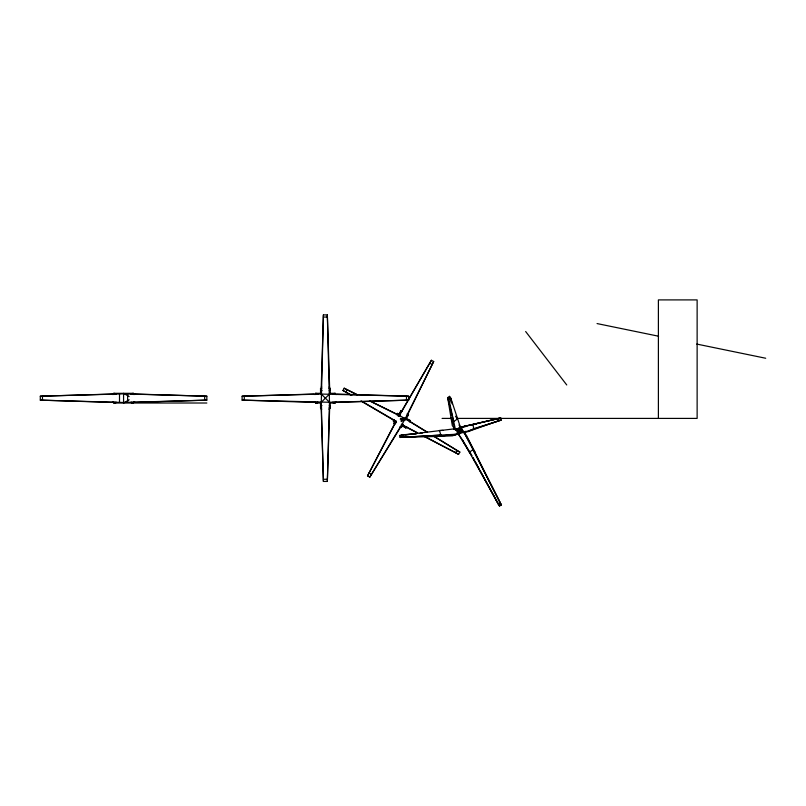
<?xml version="1.0" encoding="UTF-8"?>
<svg xmlns="http://www.w3.org/2000/svg" width="806" height="806" viewBox="0 0 806 806"><rect width="100%" height="100%" fill="white"/><g stroke="black" fill="none" stroke-linecap="round" stroke-linejoin="round"><path stroke-width="1.21" d="M329.725 405.67L327.347 481.434L323.408 481.434L321.272 402.265L323.408 314.904L327.347 314.904L329.725 390.658M327.347 481.434L329.483 402.265L327.347 314.904M321.241 387.122L323.408 314.904M321.181 388.593L321.04 390.638L320.536 388.341L321.745 388.341M321.745 407.987L320.536 407.987L320.959 405.66L321.181 407.534M329.009 388.341L330.218 388.341L329.805 390.628L329.261 390.608M399.313 415.15L398.799 416.319M400.219 413.327L400.914 410.617L402.345 411.382M399.957 426.717L401.358 427.512L402.113 424.822L401.418 424.369M406.577 416.722L433.688 361.511L431.401 360.282L401.71 411.08M404.451 420.248L433.688 361.511M394.759 423.523L395.837 421.296L393.862 423.271L395.262 424.067M402.043 424.802L369.783 477.172L367.526 475.893L394.668 423.694M367.526 475.893L396.23 421.266M399.01 416.218L431.401 360.282M351.426 395.434L342.963 390.477L344.192 388.2L357.38 394.698M351.799 395.454L345.915 392.018L347.104 389.812L357.572 394.99M396.522 422.707L393.298 420.964L394.063 419.543M396.612 414.798L397.378 413.377L400.602 415.11M398.023 416.007L400.914 410.617M400.935 421.135L402.728 417.8M401.912 425.598L402.678 424.178M405.227 419.432L405.992 418.012M405.609 420.087L408.511 414.697L407.08 413.931M369.783 477.172L403.897 421.125L400.229 419.06M393.862 423.271L395.061 421.145M401.731 421.649L403.594 418.354M401.358 427.512L403.161 424.319M401.69 425.618L405.952 428.026L406.748 426.616M409.398 421.931L410.194 420.531L404.874 417.518M424.641 436.459L455.692 452.68L456.931 450.494L433.688 436.268M423.775 436.258L458.574 454.352L459.853 452.095L434.787 436.701M401.61 411.241L400.32 413.307M405.025 419.332L405.62 418.657M406.637 416.773L408.511 414.697M315.559 401.801L315.559 403.01L320.536 403.01L330.218 393.318L335.195 393.318L335.195 394.537M464.568 434.222L465.223 433.749L463.662 432.248M449.506 396.351L447.673 397.65L452.317 425.598L455.571 430.172L460.286 426.817L450.755 398.104L449.506 396.351L451.169 402.275M455.491 416.218L457.435 418.949L453.647 421.649L451.058 418.012L455.571 430.172L448.922 399.413L450.755 398.104L452.116 403.836M457.274 430.575L461.042 427.885M457.576 430.988L461.344 428.298L458.977 424.984M457.798 431.311L461.566 428.621M457.959 431.532L460.871 429.628M458.151 431.784L460.891 429.658M458.302 432.016L461.133 430.001M458.533 432.338L461.364 430.323M457.889 433.416L462.594 430.061M469.414 452.206L461.909 439.069L471.883 455.662L469.414 452.206L473.011 449.637L463.359 431.129L458.654 434.494L469.414 452.206L499.539 506.097L501.261 504.868L466.624 435.703L463.359 431.129L475.48 453.093L473.011 449.637L501.261 504.868L473.011 449.637M500.083 503.226L498.36 504.445L473.062 457.828M453.768 427.643L454.302 427.18M129.192 399.746L123.57 403.01L123.57 393.318L129.192 396.592M454.796 435.079L458.654 433.054M468.226 431.553L473.767 428.691L501.181 420.127L500.748 417.982L461.566 427.009L462.725 432.671L468.226 431.553L499.115 420.551L498.682 418.395M461.677 427.543L464.719 426.364L464.85 427.089M462.725 432.671L501.181 420.127M399.534 435.532L456.025 428.631L457.768 434.142L436.419 436.479L400.139 437.426L399.534 435.532L403.202 435.149M443.169 430.394L439.411 430.434L440.882 435.079L400.139 437.426L457.768 434.142M453.879 429.306L456.025 428.631M440.882 435.079L436.419 436.479L452.408 435.834L459.108 433.719M133.393 394.537L133.393 393.318L131.066 393.751L133.514 393.993M116.054 402.587L113.747 403.01L113.747 401.801M473.767 428.691L472.931 424.54L500.748 417.982L459.783 427.371L460.7 431.905M131.076 402.516L206.84 400.139L206.84 396.199L134.542 394.023M332.888 402.516L408.642 400.139L408.642 396.199L336.485 394.033L336.485 394.547M461.566 427.009L476.92 423.724L472.931 424.54M123.399 393.862L40.3 396.199L40.3 400.139L116.064 402.516M123.671 402.486L206.84 400.139M465.767 432.056L465.697 431.27M116.004 402.597L116.004 402.043M335.195 393.318L332.868 393.751L334.802 393.973M315.559 403.01L317.886 402.587L317.816 402.043M405.64 434.897L409.307 434.515M414.193 434.001L416.631 433.749M416.289 433.578L401.358 434.958L401.952 436.862M420.027 433.225L422.515 432.993M315.902 393.973L317.836 393.741L317.816 394.285M113.273 394.003L116.054 393.741L113.747 393.318L113.747 394.537M40.3 396.199L112.457 394.033L112.457 394.547M317.866 402.516L242.112 400.139L242.112 396.199L314.269 394.033L314.269 394.547M242.112 396.199L321.272 394.063L408.642 396.199M408.642 400.139L329.483 402.265L242.112 400.139M123.711 393.862L206.84 396.199M40.3 400.139L123.469 402.486M323.438 317.06L327.317 317.06M321.241 387.061L321.755 387.061M328.999 387.061L329.513 387.061M320.949 390.628L322.047 390.608M113.747 393.318L133.393 393.318M315.559 394.537L315.559 393.318L320.536 393.318L330.218 403.01L335.195 403.01L335.195 401.801M113.747 403.01L206.84 403.01M320.939 405.73L322.047 405.73M329.261 405.73L329.815 405.73L330.218 407.987L329.009 407.987M321.241 409.277L321.755 409.277M328.999 409.277L329.513 409.277M442.071 418.405L452.136 418.405M457.173 418.405L697.13 418.405L697.13 299.903L658.391 299.903L658.391 418.405M323.438 479.268L327.317 479.268M134.098 394.013L133.625 393.993M315.559 393.318L317.816 393.731M332.918 402.597L335.195 403.01M116.004 393.731L116.004 394.285M597.055 323.569L658.603 336.223M696.767 344.071L765.7 358.247M393.298 420.964L396.008 421.669M407.504 419.765L410.194 420.531M399.333 415.292L398.124 414.758M403.967 426.052L416.158 432.298M405.237 418.515L406.174 418.999M371.677 401.741L397.056 414.244M369.783 401.035L402.919 417.427M342.963 390.477L345.915 392.018M401.348 424.299L417.74 432.862M429.86 363.244L432.066 364.433M400.743 418.254L404.078 420.047M456.931 450.494L459.853 452.095M344.192 388.2L347.104 389.812M398.678 414.758L400.088 415.553M369.208 473.011L371.395 474.25M455.692 452.68L458.574 454.352M361.058 400.834L396.371 421.397M362.005 401.62L396.018 421.588M403.806 417.992L427.049 432.207M409.629 421.256L427.472 432.207M408.561 420.591L407.534 419.886M397.378 413.377L399.454 415.251M403.907 426.102L405.952 428.026M453.707 427.553L455.239 429.104M525.653 331.518L566.749 384.966M448.922 399.413L447.673 397.65L453.647 421.649M457.838 433.346L461.264 438.152M473.082 457.858L474.281 460.045M475.49 462.241L479.096 468.82M480.295 471.016L499.539 506.097M458.896 428.933L459.944 432.248M458.755 428.983L459.793 432.288M458.493 429.064L459.883 433.477M458.11 429.185L459.501 433.598M457.627 429.336L459.017 433.749M460.276 427.271L461.435 432.933M459.622 428.58L460.317 431.976M459.289 428.651L460.045 432.036M459.178 428.671L459.894 432.066M321.231 409.015L323.408 481.434M406.486 396.23L406.486 400.108M336.485 401.791L336.485 402.305M332.938 393.731L332.938 394.285M332.938 402.043L332.938 402.597M330.218 388.341L330.218 393.318M330.218 403.01L330.218 407.987M320.536 388.341L320.536 393.318M320.536 403.01L320.536 407.987M314.269 401.791L314.269 402.305M244.268 396.23L244.268 400.108M204.674 396.23L204.674 400.108M134.673 394.033L134.673 394.547M134.673 401.791L134.673 402.305M133.393 401.801L133.393 403.01L131.106 402.597L131.126 402.043M131.126 393.731L131.126 394.285M127.63 394.063L127.63 402.275M119.51 394.063L119.51 402.275M112.457 401.791L112.457 402.305M42.466 396.23L42.466 400.108"/></g></svg>
